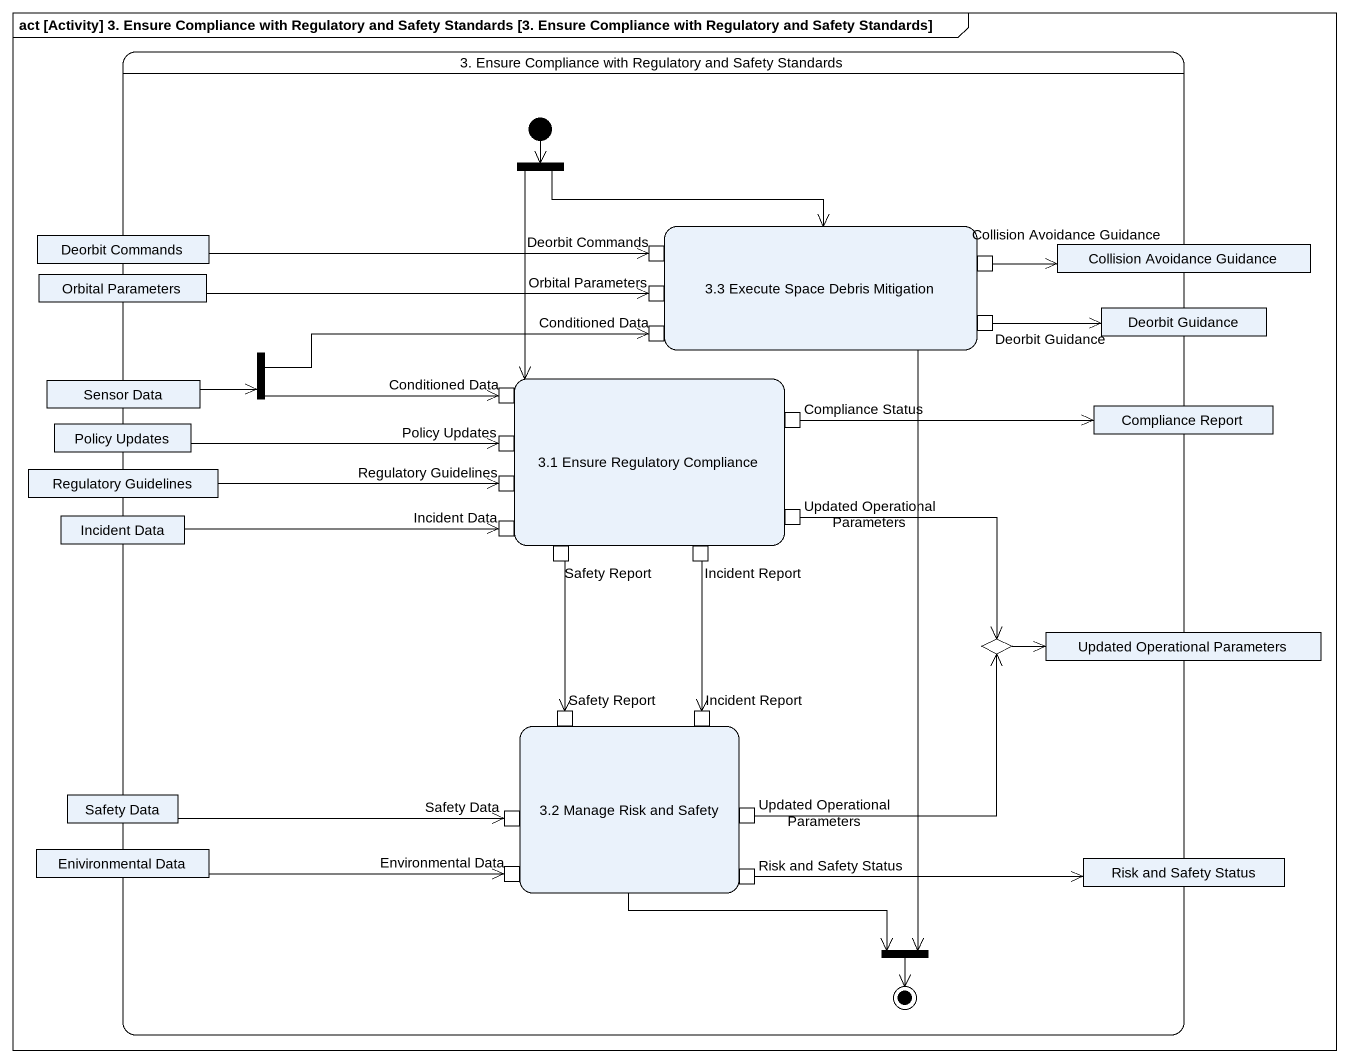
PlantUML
@startuml
mainframe act [Activity] 3. Ensure Compliance with Regulatory and Safety Standards [3. Ensure Compliance with Regulatory and Safety Standards]
hide empty description
state "3. Ensure Compliance with Regulatory and Safety Standards" as s3_Ensure_Compliance_with {
  state fork1 <<fork>>
  state "Deorbit Commands" as Deorbit_Commands <<object>>
  state "3.3 Execute Space Debris Mitigation" as s3_3_Execute_Space_Debris {
    state "Deorbit Commands" as Deorbit_Commands_2 <<inputPin>>
    state "Orbital Parameters" as Orbital_Parameters_2 <<inputPin>>
    state "Collision Avoidance Guidance" as Collision_Avoidance_Guidance_2 <<outputPin>>
    state "Conditioned Data" as Conditioned_Data <<inputPin>>
    state "Deorbit Guidance" as Deorbit_Guidance <<outputPin>>
  }
  state "Collision Avoidance Guidance" as Collision_Avoidance_Guidance <<object>>
  state "Orbital Parameters" as Orbital_Parameters <<object>>
  state fork2 <<fork>>
  state "Deorbit Guidance" as Deorbit_Guidance_2 <<object>>
  state "Sensor Data" as Sensor_Data <<object>>
  state "3.1 Ensure Regulatory Compliance" as s3_1_Ensure_Regulatory {
    state "Conditioned Data" as Conditioned_Data_2 <<inputPin>>
    state "Compliance Status" as Compliance_Status <<outputPin>>
    state "Regulatory Guidelines" as Regulatory_Guidelines_2 <<inputPin>>
    state "Policy Updates" as Policy_Updates_2 <<inputPin>>
    state "Incident Data" as Incident_Data_2 <<inputPin>>
    state "Updated Operational Parameters" as Updated_Operational <<outputPin>>
    state "Safety Report" as Safety_Report <<outputPin>>
    state "Incident Report" as Incident_Report <<outputPin>>
  }
  state "Compliance Report" as Compliance_Report <<object>>
  state "Regulatory Guidelines" as Regulatory_Guidelines <<object>>
  state "Policy Updates" as Policy_Updates <<object>>
  state "Incident Data" as Incident_Data <<object>>
  state choice1 <<choice>>
  state "Updated Operational Parameters" as Updated_Operational_2 <<object>>
  state "3.2 Manage Risk and Safety" as s3_2_Manage_Risk_and_Safety {
    state "Safety Report" as Safety_Report_2 <<inputPin>>
    state "Incident Report" as Incident_Report_2 <<inputPin>>
    state "Safety Data" as Safety_Data_2 <<inputPin>>
    state "Updated Operational Parameters" as Updated_Operational_3 <<outputPin>>
    state "Environmental Data" as Environmental_Data <<inputPin>>
    state "Risk and Safety Status" as Risk_and_Safety_Status <<outputPin>>
  }
  state "Safety Data" as Safety_Data <<object>>
  state "Enivironmental Data" as Enivironmental_Data <<object>>
  state "Risk and Safety Status" as Risk_and_Safety_Status_2 <<object>>
  state fork3 <<join>>
  [*] --> fork1
  fork3 --> [*]
}
fork1 -right-> s3_3_Execute_Space_Debris
fork1 --> s3_1_Ensure_Regulatory
Deorbit_Commands -right-> Deorbit_Commands_2
s3_3_Execute_Space_Debris --> fork3
Orbital_Parameters -right-> Orbital_Parameters_2
Collision_Avoidance_Guidance_2 -right-> Collision_Avoidance_Guidance
fork2 -right-> Conditioned_Data
fork2 -right-> Conditioned_Data_2
Deorbit_Guidance -right-> Deorbit_Guidance_2
Sensor_Data -right-> fork2
Compliance_Status -right-> Compliance_Report
Regulatory_Guidelines -right-> Regulatory_Guidelines_2
Policy_Updates -right-> Policy_Updates_2
Incident_Data -right-> Incident_Data_2
Updated_Operational --> choice1
Safety_Report --> Safety_Report_2
Incident_Report --> Incident_Report_2
choice1 -right-> Updated_Operational_2
s3_2_Manage_Risk_and_Safety -right-> fork3
Safety_Data -right-> Safety_Data_2
Updated_Operational_3 -up-> choice1
Enivironmental_Data -right-> Environmental_Data
Risk_and_Safety_Status -right-> Risk_and_Safety_Status_2
@enduml
